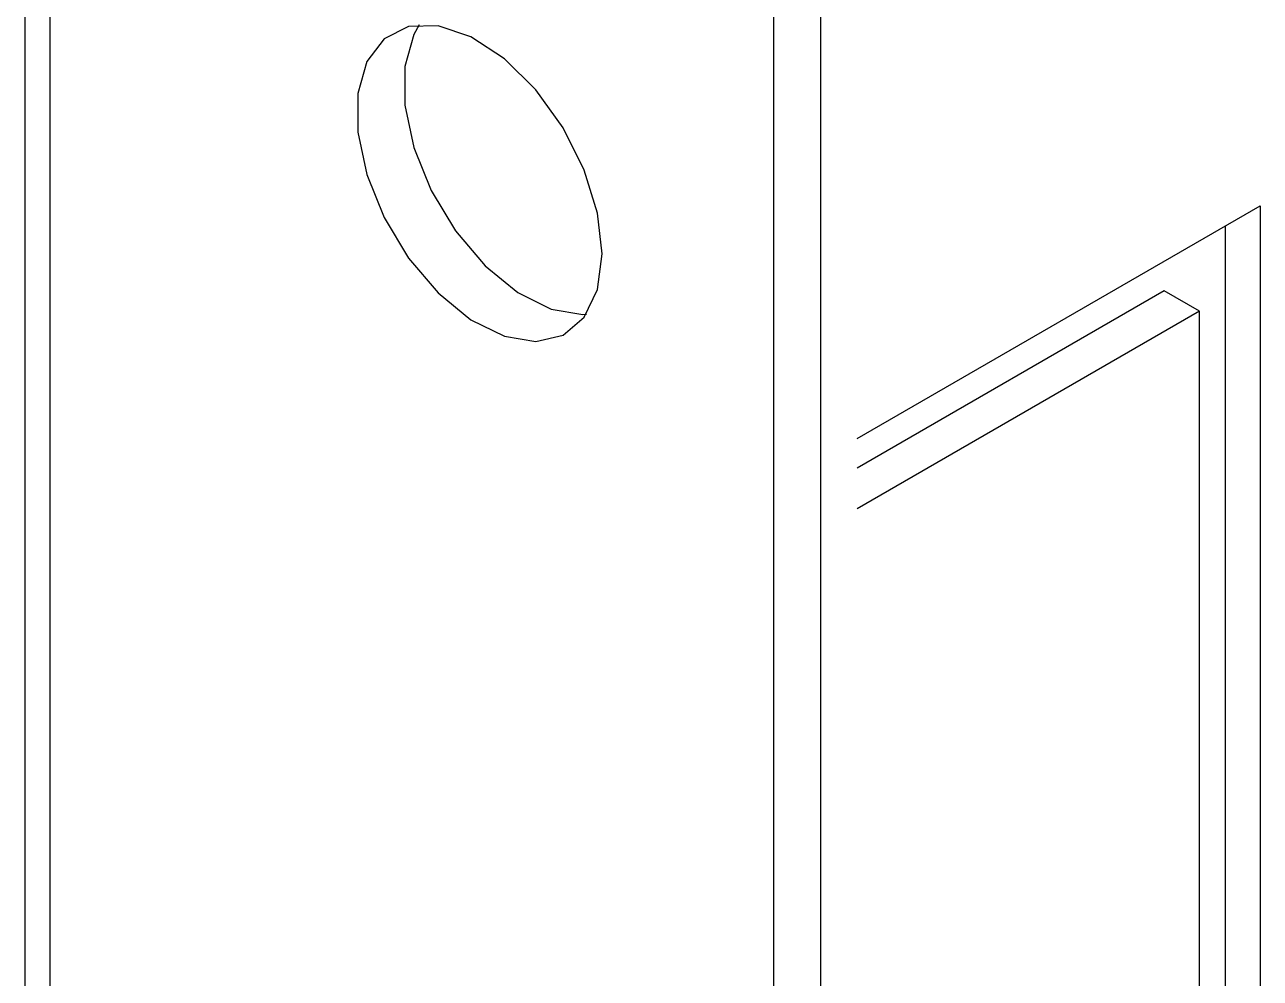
# Model space of a CAD drawing. Extents: x -4 to 14.5, y -14.9 to 0.3.
# Drawn here: x 5.143 to 6.033, y -11.885 to -11.199 of the extents above; entities that cross this region are included whole.
import ezdxf

# ---------------------------------------------------------------- set-up
doc = ezdxf.new("R2010")
doc.units = 0
doc.header["$LTSCALE"] = 0.5
doc.header["$MEASUREMENT"] = 0
doc.layers.add('Brackets', color=181, linetype='CONTINUOUS')
doc.layers.add('Mounting', color=4, linetype='CONTINUOUS')

msp = doc.modelspace()

# ---------------------------------------------------------------- linework, layer by layer
at = {"layer": 'Brackets', "transparency": 16777216}
for p, q in [((5.74237, -11.49686), (6.03256, -11.32934)), ((6.03256, -11.32934), (6.03256, -12.23815)), ((6.00717, -11.34399), (6.00717, -12.2235)), ((5.96333, -11.39062), (5.74237, -11.51818)), ((5.98872, -11.40527), (5.96333, -11.39062)), ((5.98872, -11.40527), (5.74237, -11.54749)), ((5.98872, -12.21283), (5.98872, -11.40527))]:
    msp.add_line(p, q, dxfattribs=at)
at = {"layer": 'Mounting', "linetype": 'Continuous', "lineweight": 25, "transparency": 16777216}
for p, q in [((5.14292, -10.85896), (5.14292, -12.22339)), ((5.16123, -12.21227), (5.16123, -10.85896)), ((5.71621, -12.7734), (5.71621, -11.16073)), ((5.68241, -12.79291), (5.68241, -11.18024))]:
    msp.add_line(p, q, dxfattribs=at)
at = {"layer": 'Mounting', "linetype": 'Continuous', "lineweight": 25, "transparency": 16777216, "flags": 128}
for points in [[(5.55866, -11.36398), (5.55539, -11.33455), (5.5458, -11.30352), (5.53061, -11.27318), (5.51094, -11.2458), (5.48826, -11.2234), (5.46424, -11.20764), (5.44068, -11.19969), (5.4193, -11.20014), (5.40171, -11.20896), (5.38921, -11.22549), (5.38271, -11.2485), (5.38271, -11.2763), (5.38921, -11.30681), (5.40171, -11.33778), (5.4193, -11.36691), (5.44068, -11.39204), (5.46424, -11.4113), (5.48826, -11.42327), (5.51094, -11.42705), (5.53061, -11.42237), (5.5458, -11.40958), (5.55539, -11.38962), (5.55866, -11.36398)], [(5.42701, -11.19897), (5.423, -11.20597), (5.41651, -11.22899), (5.41651, -11.25679), (5.423, -11.2873), (5.43551, -11.31827), (5.4531, -11.3474), (5.47448, -11.37253), (5.49804, -11.39179), (5.52206, -11.40375), (5.54474, -11.40754), (5.54734, -11.40742)]]:
    msp.add_lwpolyline(points, dxfattribs=at)

doc.saveas('drawing.dxf')
